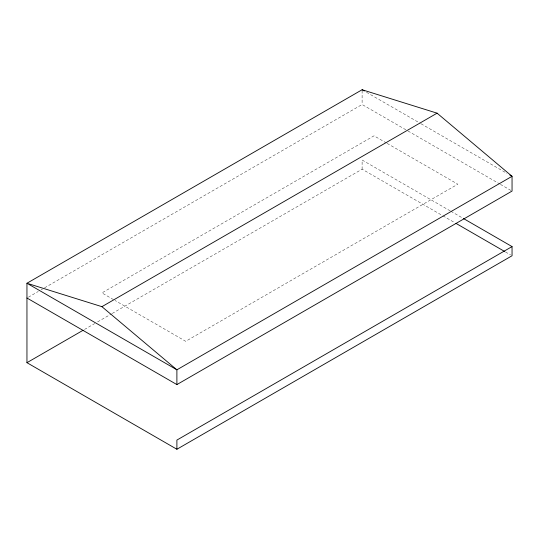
<?xml version="1.0" encoding="UTF-8"?>
<svg xmlns="http://www.w3.org/2000/svg" width="539" height="539" viewBox="0 0 539 539"><rect width="100%" height="100%" fill="white"/><g stroke="black" fill="none" stroke-linecap="round" stroke-linejoin="round"><path stroke-width="0.4" stroke-dasharray="2.69 2.02" d="M28.358 297.198L38.242 291.498M41.065 289.867L42.473 289.052M44.589 287.833L362.107 104.512L407.235 130.566M84.508 329.457L94.709 323.568M97.626 321.884L111.472 313.893M112.2 313.469L362.107 169.185L442.175 215.411M366.48 92.27L420.339 123.364M421.067 123.781L506.956 173.369M407.962 130.99L499.673 183.934M500.401 184.358L512.05 191.082M386.402 142.983L374.019 135.828L101.918 292.926L114.308 300.075M387.13 143.401L457.806 184.203L185.712 341.302L115.036 300.493M450.18 210.864L362.107 160.016L362.107 169.185M450.907 211.288L462.556 218.012M442.903 215.829L454.545 222.553M505.501 251.969L510.595 254.913M362.107 90.565L362.107 104.512"/><path stroke-width="0.81" d="M26.95 298.013L176.893 384.583L512.05 191.082L512.05 176.314L437.082 113.17L362.107 89.743L26.95 283.251L26.95 362.686L176.893 449.256L512.05 255.749L512.05 246.586L463.284 218.43M509.867 175.054L512.05 176.314L176.893 369.815L26.95 283.251L101.918 306.671L437.082 113.17M26.95 362.686L83.053 330.299M512.05 246.586L176.893 440.087L176.893 449.256M362.107 89.743L364.297 91.003M456.007 223.395L504.774 251.551M101.918 306.671L176.893 369.815L176.893 384.583"/></g></svg>
